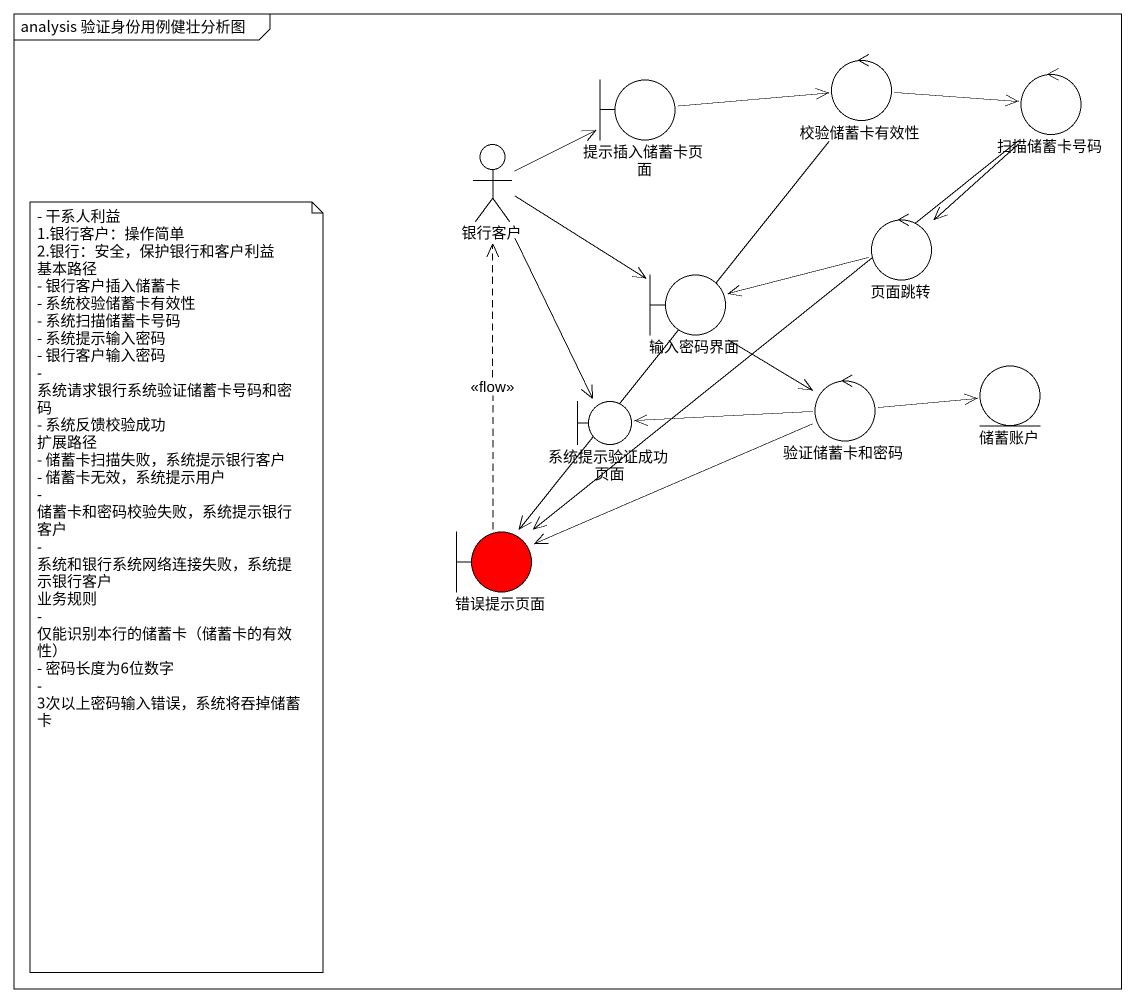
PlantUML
@startuml
mainframe analysis 验证身份用例健壮分析图
boundary 提示插入储蓄卡页面
control 校验储蓄卡有效性
control 扫描储蓄卡号码
actor 银行客户
control 页面跳转
boundary 输入密码界面
boundary 系统提示验证成功页面
control 验证储蓄卡和密码
entity 储蓄账户
boundary 错误提示页面 #FF0000
提示插入储蓄卡页面 -right-> 校验储蓄卡有效性
校验储蓄卡有效性 -right-> 扫描储蓄卡号码
校验储蓄卡有效性 --> 错误提示页面
扫描储蓄卡号码 --> 页面跳转
扫描储蓄卡号码 --> 错误提示页面
银行客户 -right-> 提示插入储蓄卡页面
银行客户 -right-> 输入密码界面
银行客户 --> 系统提示验证成功页面
页面跳转 -left-> 输入密码界面
输入密码界面 --> 验证储蓄卡和密码
验证储蓄卡和密码 -left-> 系统提示验证成功页面
验证储蓄卡和密码 -right-> 储蓄账户
验证储蓄卡和密码 -left-> 错误提示页面
错误提示页面 .up.> 银行客户 : <<flow>>
note as N1
  - 干系人利益
  1.银行客户：操作简单
  2.银行：安全，保护银行和客户利益
  基本路径
  - 银行客户插入储蓄卡
  - 系统校验储蓄卡有效性
  - 系统扫描储蓄卡号码
  - 系统提示输入密码
  - 银行客户输入密码
  - 系统请求银行系统验证储蓄卡号码和密码
  - 系统反馈校验成功
  扩展路径
  - 储蓄卡扫描失败，系统提示银行客户
  - 储蓄卡无效，系统提示用户
  - 储蓄卡和密码校验失败，系统提示银行客户
  - 系统和银行系统网络连接失败，系统提示银行客户
  业务规则
  - 仅能识别本行的储蓄卡（储蓄卡的有效性）
  - 密码长度为6位数字
  - 3次以上密码输入错误，系统将吞掉储蓄卡
end note
@enduml
